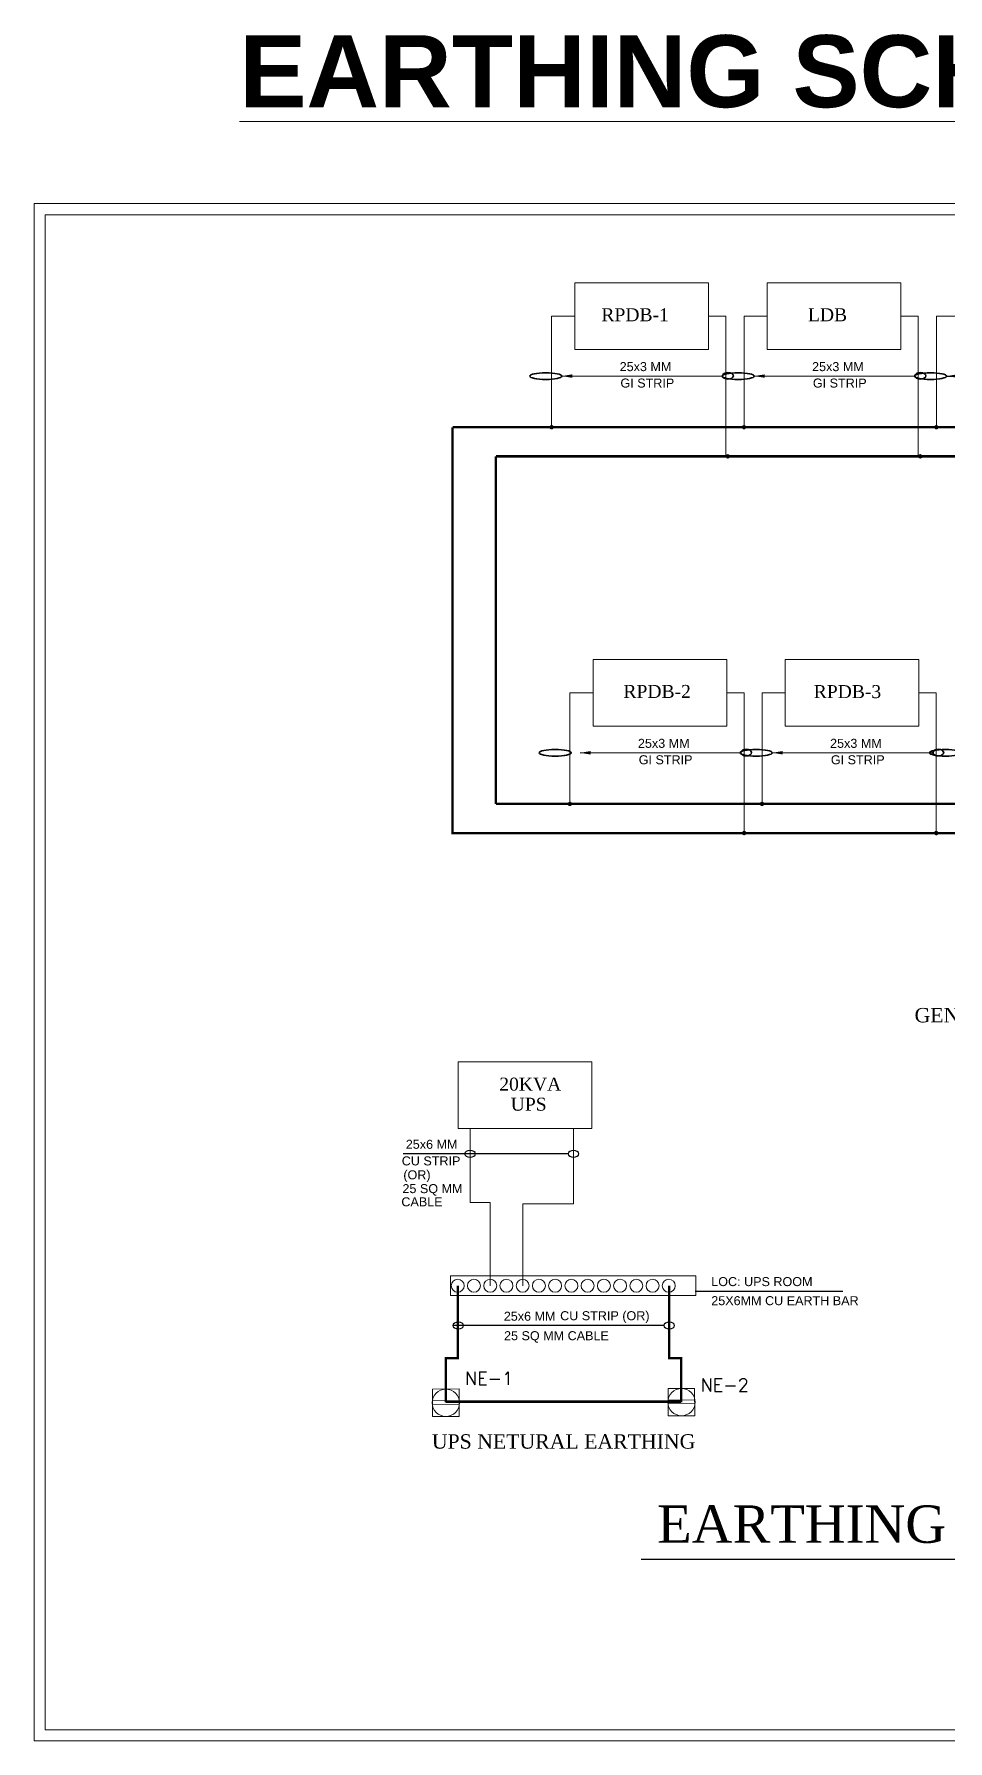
# Model space of a CAD drawing. Extents: x 3505867 to 4040009, y -660366 to -590408.
# Drawn here: x 3699251 to 3718286, y -625948 to -590408 of the extents above; entities that cross this region are included whole.
import ezdxf
from ezdxf.enums import TextEntityAlignment as Align

# ---------------------------------------------------------------- set-up
doc = ezdxf.new("R2010")
doc.units = 0
doc.header["$LTSCALE"] = 6
doc.header["$MEASUREMENT"] = 0
doc.linetypes.add('CU STRIP', pattern=[1.125, 0.75, -0.125, 0.125, -0.125])
doc.layers.get('0').update_dxf_attribs({"linetype": 'CONTINUOUS', "lineweight": 0})
doc.layers.add('EP', color=3, linetype='CONTINUOUS', lineweight=0)
doc.layers.add('TITLE', color=7, linetype='CONTINUOUS', lineweight=0)
doc.styles.add('ARIAL', font='arial.ttf')
doc.styles.add('ROMANS', font='romans.shx')
doc.styles.add('ROMANT', font='romant.shx')
doc.styles.get("Standard").update_dxf_attribs({"font": 'SIMPLEX'})
doc.styles.add('TIMES_R', font='times.ttf', dxfattribs={"height": 1.25})
doc.linetypes.add('GI_CABLE_SUPPLY', pattern='A,12.7,-5.08,["GI",Standard,S=2.54,R=0,X=-2.54,Y=-1.27],-5.08', length=22.86)
doc.dimstyles.new('cab.dim', dxfattribs={"dimscale": 1.1, "dimtxt": 115, "dimasz": 100, "dimexe": 10, "dimexo": 50, "dimgap": 35, "dimtad": 1, "dimdec": 0, "dimzin": 0, "dimdsep": 46, "dimtxsty": 'ROMANS', "dimcen": 0, "dimdle": 100, "dimclrd": 8, "dimclre": 8, "dimclrt": 7, "dimadec": 0, "dimazin": 0, "dimtfac": 1, "dimtdec": 0, "dimtofl": 0, "dimtmove": 0, "dimatfit": 3, "dimfxl": 1, "dimtolj": 1, "dimtzin": 0, "dimarcsym": 0})

# ---------------------------------------------------------------- blocks, each defined once
blk = doc.blocks.new('BB')
at = {"layer": 'EP', "color": 6}
for p, q in [((463866, 128971), (464143, 128971)), ((463866, 128932), (464143, 128932))]:
    blk.add_line(p, q, dxfattribs=at)
blk.add_lwpolyline([(463866, 129097), (464143, 129097), (464143, 128812), (463866, 128812)], close=True, dxfattribs=at)
blk.add_circle((464005, 128954), 142, dxfattribs=at)

msp = doc.modelspace()

# ---------------------------------------------------------------- linework, layer by layer
for points in [[(3744332.2, -593936.6), (3744332.2, -625948), (3699251, -625948), (3699251, -593936.6)], [(3744100.4, -594168.4), (3744100.4, -625716.2), (3699482.8, -625716.2), (3699482.8, -594168.4)]]:
    msp.add_lwpolyline(points, close=True)
at = {"layer": 'EP', "color": 7, "lineweight": -3}
for p, q in [((3710375.1, -613721.8), (3706940.2, -613725)), ((3713020.9, -616583.7), (3716100.7, -616583.7)), ((3712369.3, -617301.7), (3707974, -617301.7)), ((3711893.5, -622166), (3724863.8, -622166))]:
    msp.add_line(p, q, dxfattribs=at)
at = {"layer": 'EP', "color": 6}
for points in [[(3713299.6, -596976.2), (3710516.3, -596976.2), (3710516.3, -595588.4), (3713299.6, -595588.4)], [(3713299.6, -596976.2), (3710516.3, -596976.2), (3710516.3, -595588.4), (3713299.6, -595588.4)], [(3717307.9, -596976.2), (3714524.7, -596976.2), (3714524.7, -595588.4), (3717307.9, -595588.4)], [(3717307.9, -596976.2), (3714524.7, -596976.2), (3714524.7, -595588.4), (3717307.9, -595588.4)], [(3713679.9, -604820.6), (3710896.7, -604820.6), (3710896.7, -603432.8), (3713679.9, -603432.8)], [(3713679.9, -604820.6), (3710896.7, -604820.6), (3710896.7, -603432.8), (3713679.9, -603432.8)], [(3717682.8, -604820.6), (3714899.6, -604820.6), (3714899.6, -603432.8), (3717682.8, -603432.8)], [(3717682.8, -604820.6), (3714899.6, -604820.6), (3714899.6, -603432.8), (3717682.8, -603432.8)], [(3710870.8, -613198.4), (3708087.5, -613198.4), (3708087.5, -611810.6), (3710870.8, -611810.6)], [(3710870.8, -613198.4), (3708087.5, -613198.4), (3708087.5, -611810.6), (3710870.8, -611810.6)]]:
    msp.add_lwpolyline(points, close=True, dxfattribs=at)
at = {"layer": 'EP', "color": 5}
for points in [[(3710516.3, -596282.3), (3710031, -596282.3), (3710031, -598593.2)], [(3713299.6, -596282.3), (3713661.3, -596282.3), (3713661.3, -599199.8)], [(3714524.7, -596282.3), (3714039.4, -596282.3), (3714039.4, -598593.2)], [(3717307.9, -596282.3), (3717669.7, -596282.3), (3717669.7, -599199.8)], [(3718531.9, -596282.3), (3718046.6, -596282.3), (3718046.6, -598593.2)], [(3710896.7, -604126.7), (3710411.4, -604126.7), (3710411.4, -606437.6)], [(3713679.9, -604126.7), (3714041.7, -604126.7), (3714041.7, -607044.2)], [(3714899.6, -604126.7), (3714414.3, -604126.7), (3714414.3, -606437.6)], [(3717682.8, -604126.7), (3718044.6, -604126.7), (3718044.6, -607044.2)]]:
    msp.add_lwpolyline(points, dxfattribs=at)
at = {"layer": 'EP', "color": 1, "linetype": 'GI_CABLE_SUPPLY', "ltscale": 10, "const_width": 50}
for points in [[(3707968.4, -598593.2), (3735457.6, -598593.2)], [(3735602.3, -607044.2), (3707968.4, -607044.2), (3707968.4, -598593.2)], [(3708870.8, -599199.8), (3735457.6, -599199.8)], [(3708870.8, -606437.6), (3708870.8, -599199.8)], [(3708870.8, -606437.6), (3735668.7, -606437.6)]]:
    msp.add_lwpolyline(points, dxfattribs=at)
at = {"layer": 'EP', "color": 7, "lineweight": 35, "const_width": 44.5}
for points in [[(3710007.6, -598593.2, 1), (3710054.4, -598593.2, 1)], [(3714016, -598593.2, 1), (3714062.8, -598593.2, 1)], [(3718023.2, -598593.2, 1), (3718070, -598593.2, 1)], [(3713678.8, -599199.8, 1), (3713725.6, -599199.8, 1)], [(3717687.2, -599199.8, 1), (3717734, -599199.8, 1)], [(3710388, -606437.6, 1), (3710434.8, -606437.6, 1)], [(3714390.9, -606437.6, 1), (3714437.7, -606437.6, 1)], [(3714018.3, -607044.2, 1), (3714065.1, -607044.2, 1)], [(3718021.2, -607044.2, 1), (3718068, -607044.2, 1)]]:
    msp.add_lwpolyline(points, format="xyb", close=True, dxfattribs=at)
at = {"layer": 'EP', "color": 140}
for points in [[(3708752.1, -616469.7), (3708752.1, -614737.1), (3708334.4, -614737.1), (3708334.4, -613198.4)], [(3709428.5, -616469.7), (3709428.5, -614761.9), (3710489.9, -614761.9), (3710489.9, -613198.4)]]:
    msp.add_lwpolyline(points, dxfattribs=at)
at = {"layer": 'EP', "color": 3, "linetype": 'CU STRIP', "ltscale": 10, "const_width": 50}
for points in [[(3708075.6, -616469.7), (3708075.6, -617979.4), (3707827.1, -617979.4), (3707827.1, -618898)], [(3712481.6, -616469.7), (3712481.6, -617979.4), (3712730.1, -617979.4), (3712730.1, -618898)], [(3707827.1, -618884.9), (3712730.1, -618884.9)]]:
    msp.add_lwpolyline(points, dxfattribs=at)
at = {"layer": 'EP', "color": 7}
msp.add_lwpolyline([(3707921.8, -616264.7), (3713034.3, -616264.7), (3713034.3, -616674.8), (3707921.8, -616674.8)], close=True, dxfattribs=at)
for centre in [(3708075.6, -616469.7), (3708413.8, -616469.7), (3708752.1, -616469.7), (3709090.3, -616469.7), (3709428.5, -616469.7), (3709766.8, -616469.7), (3710105, -616469.7), (3710443.2, -616469.7), (3710781.5, -616469.7), (3711119.7, -616469.7), (3711457.9, -616469.7), (3711796.2, -616469.7), (3712134.4, -616469.7), (3712472.6, -616469.7)]:
    msp.add_circle(centre, 135.3, dxfattribs=at)
at = {"layer": 'EP', "color": 7, "lineweight": 35, "extrusion": (0, 0, -1)}
for centre, major_axis, ratio in [((3709909.8, -597528.7), (-335, 0), 0.2065872), ((3713918.2, -597528.7), (-335, 0), 0.2065872), ((3713704.7, -597525.1), (-112.4, 0), 0.6155194), ((3717925.4, -597528.7), (-335, 0), 0.2065872), ((3717713.1, -597525.1), (-112.4, 0), 0.6155194), ((3710106.8, -605373.1), (-335, 0), 0.2065872), ((3714294.1, -605373.1), (-335, 0), 0.2065872), ((3714085.1, -605369.5), (-112.4, 0), 0.6155194), ((3718236.7, -605373.1), (-335, 0), 0.2065872), ((3718088, -605369.5), (-112.4, 0), 0.6155194)]:
    msp.add_ellipse(centre, major_axis=major_axis, ratio=ratio, dxfattribs=at)
at = {"layer": 'EP', "color": 7, "lineweight": -3, "extrusion": (0, 0, -1)}
for centre in [(3708332.1, -613721.9), (3710487.5, -613721.9), (3708086.3, -617298.6), (3712481.6, -617298.6)]:
    msp.add_ellipse(centre, major_axis=(-112.4, 0), ratio=0.6155194, dxfattribs=at)

# ---------------------------------------------------------------- block references
at = {"layer": 'EP', "xscale": -2.00134532593688, "yscale": 2.00134532593688, "zscale": 2.00134532593688, "rotation": 180.345849970315}
for p in [(2777652.9, -366435.3), (2782561.7, -366422.1)]:
    msp.add_blockref('BB', p, dxfattribs=at)

# ---------------------------------------------------------------- texts
at = {"layer": 'EP', "color": 7}
for s, style, p in [('RPDB-1', 'TIMES_R', (3711770.7, -596386.3)), ('LDB', 'TIMES_R', (3715779, -596386.3)), ('RPDB-2', 'TIMES_R', (3712230, -604230.2)), ('RPDB-3', 'TIMES_R', (3716194.4, -604233.7)), ('20KVA ', 'TIMES_R', (3709637.5, -612407.5)), ('UPS', 'TIMES_R', (3709553.5, -612825.2)), ('NE-1', 'ROMANT', (3708728.6, -618535.1, 0)), ('NE-2', 'ROMANT', (3713637.4, -618671.2, 0))]:
    msp.add_text(s, height=270, dxfattribs=dict(at, style=style)).set_placement(p, align=Align.CENTER)
at = {"layer": 'EP', "color": 7, "lineweight": -3}
for s, height, style, p in [('25x3 MM ', 187.5, 'ARIAL', (3711449.1, -597425.4)), ('25x3 MM ', 187.5, 'ARIAL', (3715457.5, -597425.4)), ('GI STRIP', 187.5, 'ARIAL', (3711465.3, -597767.5)), ('GI STRIP', 187.5, 'ARIAL', (3715473.7, -597767.5)), ('25x3 MM ', 187.5, 'ARIAL', (3711829.5, -605269.8)), ('25x3 MM ', 187.5, 'ARIAL', (3715832.4, -605269.8)), ('GI STRIP', 187.5, 'ARIAL', (3711845.7, -605611.9)), ('GI STRIP', 187.5, 'ARIAL', (3715848.6, -605611.9)), ('GENERAL BODY EARTHING FOR LT PANELS & DBS', 300, 'TIMES_R', (3717592.5, -610986.7)), ('CU STRIP', 187.5, 'ARIAL', (3706909.2, -613964.9)), ('25x6 MM ', 187.5, 'ARIAL', (3706993.7, -613618.9)), ('(OR)', 187.5, 'ARIAL', (3706942.6, -614254.6)), ('25 SQ MM ', 187.5, 'ARIAL', (3706923.8, -614542.3)), ('CABLE ', 187.5, 'ARIAL', (3706901.9, -614817.5)), ('LOC: UPS ROOM', 187.5, 'ARIAL', (3713356.8, -616478.3)), ('25X6MM CU EARTH BAR', 187.5, 'ARIAL', (3713356.8, -616875.5)), ('25x6 MM ', 187.5, 'ARIAL', (3709035.5, -617199.5)), ('CU STRIP (OR)', 187.5, 'ARIAL', (3710208.9, -617188.8)), ('25 SQ MM CABLE ', 187.5, 'ARIAL', (3709040.5, -617604.8)), ('UPS NETURAL EARTHING', 300, 'TIMES_R', (3707536.9, -619863.2)), ('EARTHING SCHEMATIC', 780, 'TIMES_R', (3712230.1, -621824.2))]:
    msp.add_text(s, height=height, dxfattribs=dict(at, style=style)).set_placement(p)
at = {"layer": 'TITLE', "color": 6, "insert": (3720113.4, -590430.4), "char_height": 1500, "width": 36564.74, "attachment_point": 2, "style": 'ARIAL'}
msp.add_mtext('{\\L\\fArial|b1|i0|c0|p34;EARTHING SCHEMATIC LAYOUT}', dxfattribs=at)

# ---------------------------------------------------------------- leaders
at = {"layer": 'EP'}
for points in [[(3710244.3, -597528.7), (3713592.3, -597525.1)], [(3714252.7, -597528.7), (3717600.7, -597525.1)], [(3718259.9, -597528.7), (3721607.9, -597525.1)], [(3710624.7, -605373.1), (3713972.7, -605369.5)], [(3714627.6, -605373.1), (3717975.6, -605369.5)]]:
    msp.add_leader(points, dimstyle='cab.dim', override={"dimasz": 200, "dimtad": 0, "dimclrd": 7}, dxfattribs=at)

doc.saveas('drawing.dxf')
